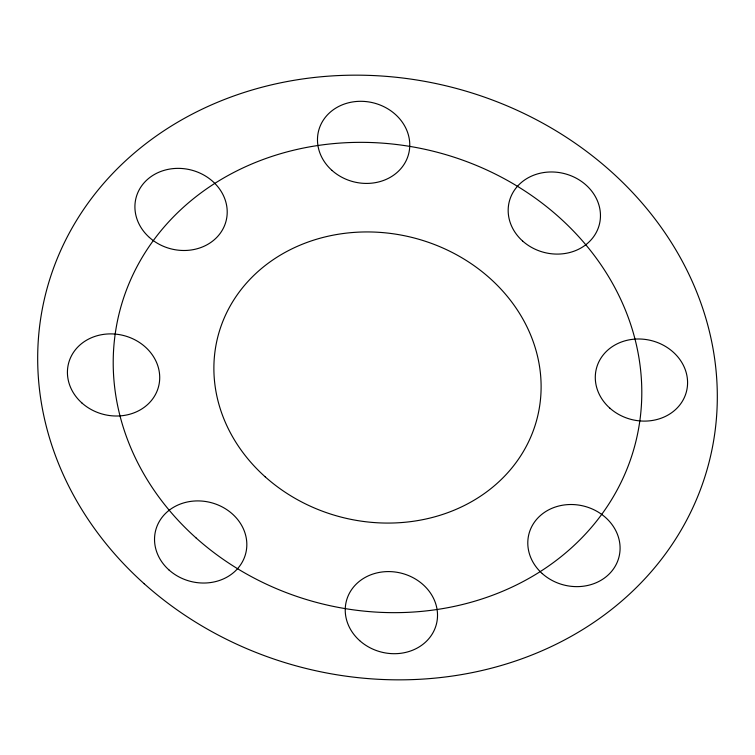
<?xml version="1.0" encoding="UTF-8"?>
<svg xmlns="http://www.w3.org/2000/svg" width="755" height="755" viewBox="0 0 755 755"><rect width="100%" height="100%" fill="white"/><g stroke="black" fill="none" stroke-linecap="round" stroke-linejoin="round"><path stroke-width="1.13" d="M265.175 476.811A164.779 144.252 14.2 0 0 536.692 420.025A164.779 144.252 14.2 0 0 330.633 235.673A164.779 144.252 14.2 0 0 265.175 476.811M168.997 569.978A46.47 40.685 14.2 0 0 245.583 553.962A46.47 40.685 14.2 0 0 187.466 501.962A46.47 40.685 14.2 0 0 168.997 569.978M359.691 640.646A46.47 40.685 14.2 0 0 436.277 624.63A46.47 40.685 14.2 0 0 378.151 572.639A46.47 40.685 14.2 0 0 359.691 640.646M542.26 573.583A46.47 40.685 14.2 0 0 618.836 557.567A46.47 40.685 14.2 0 0 560.72 505.567A46.47 40.685 14.2 0 0 542.26 573.583M609.757 408.059A46.47 40.685 14.2 0 0 686.333 392.043A46.47 40.685 14.2 0 0 628.217 340.043A46.47 40.685 14.2 0 0 609.757 408.059M522.639 241.043A46.47 40.685 14.2 0 0 599.215 225.028A46.47 40.685 14.2 0 0 541.099 173.027A46.47 40.685 14.2 0 0 522.639 241.043M331.945 170.375A46.47 40.685 14.2 0 0 408.521 154.35A46.47 40.685 14.2 0 0 350.405 102.359A46.47 40.685 14.2 0 0 331.945 170.375M149.377 237.438A46.47 40.685 14.2 0 0 225.962 221.423A46.47 40.685 14.2 0 0 167.846 169.422A46.47 40.685 14.2 0 0 149.377 237.438M81.889 402.962A46.47 40.685 14.2 0 0 158.465 386.947A46.47 40.685 14.2 0 0 100.349 334.946A46.47 40.685 14.2 0 0 81.889 402.962M144.214 583.757A342.223 299.603 14.2 0 0 708.124 465.816A342.223 299.603 14.2 0 0 280.162 82.927A342.223 299.603 14.2 0 0 144.214 583.757M196.055 537.919A266.175 233.031 14.2 0 0 634.653 446.196A266.175 233.031 14.2 0 0 301.792 148.386A266.175 233.031 14.2 0 0 196.055 537.919"/></g></svg>
